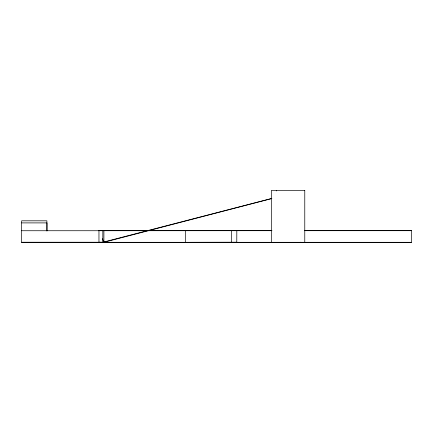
<?xml version="1.0" encoding="UTF-8"?>
<svg xmlns="http://www.w3.org/2000/svg" width="433" height="433" viewBox="0 0 433 433"><rect width="100%" height="100%" fill="white"/><g stroke="black" fill="none" stroke-linecap="round" stroke-linejoin="round"><path stroke-width="0.65" d="M98.957 242.236L103.898 242.301L104.624 241.771M102.34 238.637L103.898 242.301L271.87 198.541M21.65 242.236L102.827 242.236L271.372 198.541M304.772 190.444L271.372 190.406L271.372 242.594M21.65 222.898L47.018 222.898L47.018 230.897M147.642 230.6L98.957 230.6L98.957 242.594M148.995 230.6L271.383 230.6M304.513 230.6L411.35 230.6L411.35 242.594L21.65 242.594L21.65 220.814L46.888 220.814L46.861 230.897M98.957 230.659L147.642 230.659M148.995 230.659L271.383 230.659M304.513 230.659L411.35 230.659M21.666 230.74L272 230.708M304.469 230.708L411.35 230.708M236.819 242.22L190.201 242.301M103.898 242.301L411.35 242.301M304.772 190.406L304.772 242.301M300.93 242.22L300.93 242.594M300.204 242.22L300.204 242.594M276.433 190.406L276.433 190.948M236.819 230.708L236.781 242.301M231.411 230.708L231.411 242.301M185.476 230.708L185.476 242.301M103.898 230.708L103.898 242.594M103.032 242.22L103.032 242.594M102.827 230.74L102.827 242.236"/></g></svg>
